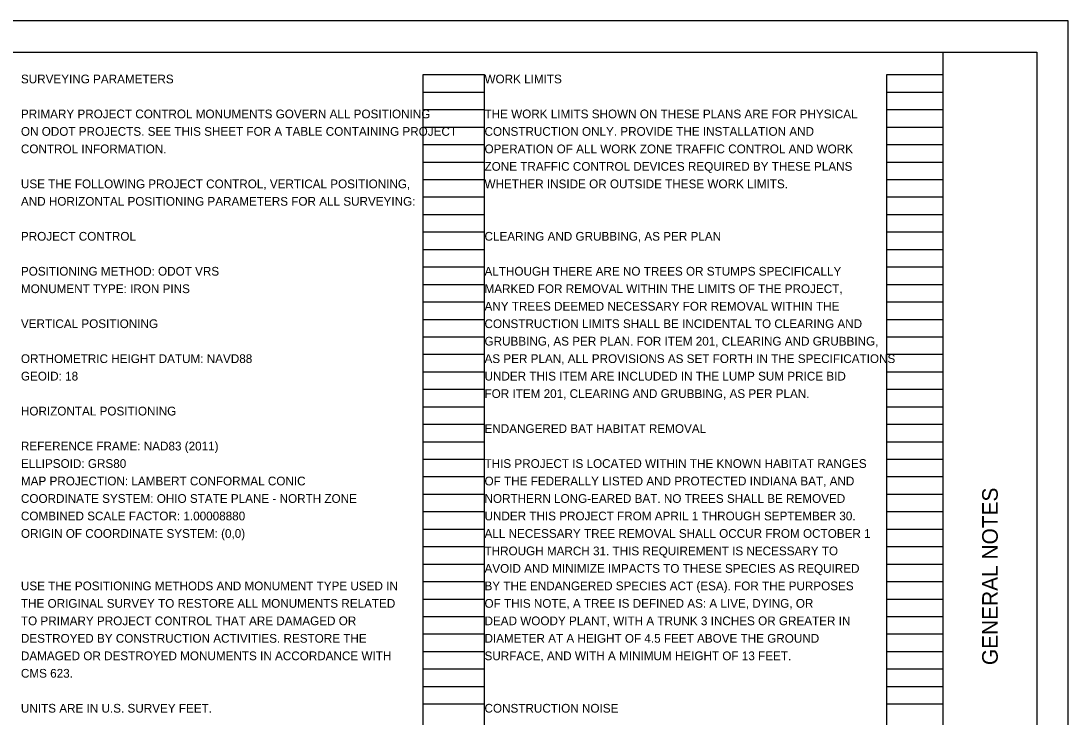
# Model space of a CAD drawing. Extents: x 0 to 34, y 0 to 22.
# Drawn here: x 17.24 to 34, y 10.85 to 22 of the extents above; entities that cross this region are included whole.
import ezdxf

# ---------------------------------------------------------------- set-up
doc = ezdxf.new("R2010")
doc.units = 0
for name, color, linetype in [('SH_Border', 7, 'Continuous'), ('SH_Cut_Line', 7, 'Continuous'), ('SH_Data', 7, 'Continuous'), ('SH_Text', 7, 'Continuous')]:
    doc.layers.add(name, color=color, linetype=linetype)

msp = doc.modelspace()

# ---------------------------------------------------------------- linework, layer by layer
at = {"layer": 'SH_Border'}
msp.add_line((32, 0.5), (32, 21.5), dxfattribs=at)
msp.add_lwpolyline([(1.5, 21.5), (33.5, 21.5), (33.5, 0.5), (1.5, 0.5)], close=True, dxfattribs=at)
at = {"layer": 'SH_Cut_Line'}
msp.add_lwpolyline([(0, 0), (34, 0), (34, 22), (0, 22)], close=True, dxfattribs=at)
at = {"layer": 'SH_Data'}
for p, q in [((23.68, 0.98), (23.68, 21.14)), ((23.68, 21.14), (24.66, 21.14)), ((24.66, 0.98), (24.66, 21.14)), ((31.1, 0.98), (31.1, 21.14)), ((31.1, 21.14), (32, 21.14)), ((32, 0.98), (32, 21.14)), ((23.68, 20.86), (24.66, 20.86)), ((31.1, 20.86), (32, 20.86)), ((23.68, 20.58), (24.66, 20.58)), ((31.1, 20.58), (32, 20.58)), ((23.68, 20.3), (24.66, 20.3)), ((31.1, 20.3), (32, 20.3)), ((23.68, 20.02), (24.66, 20.02)), ((31.1, 20.02), (32, 20.02)), ((23.68, 19.74), (24.66, 19.74)), ((31.1, 19.74), (32, 19.74)), ((23.68, 19.46), (24.66, 19.46)), ((31.1, 19.46), (32, 19.46)), ((23.68, 19.18), (24.66, 19.18)), ((31.1, 19.18), (32, 19.18)), ((23.68, 18.9), (24.66, 18.9)), ((31.1, 18.9), (32, 18.9)), ((23.68, 18.62), (24.66, 18.62)), ((31.1, 18.62), (32, 18.62)), ((23.68, 18.34), (24.66, 18.34)), ((31.1, 18.34), (32, 18.34)), ((23.68, 18.06), (24.66, 18.06)), ((31.1, 18.06), (32, 18.06)), ((23.68, 17.78), (24.66, 17.78)), ((31.1, 17.78), (32, 17.78)), ((23.68, 17.5), (24.66, 17.5)), ((31.1, 17.5), (32, 17.5)), ((23.68, 17.22), (24.66, 17.22)), ((31.1, 17.22), (32, 17.22)), ((23.68, 16.94), (24.66, 16.94)), ((31.1, 16.94), (32, 16.94)), ((23.68, 16.66), (24.66, 16.66)), ((31.1, 16.66), (32, 16.66)), ((23.68, 16.38), (24.66, 16.38)), ((31.1, 16.38), (32, 16.38)), ((23.68, 16.1), (24.66, 16.1)), ((31.1, 16.1), (32, 16.1)), ((23.68, 15.82), (24.66, 15.82)), ((31.1, 15.82), (32, 15.82)), ((23.68, 15.54), (24.66, 15.54)), ((31.1, 15.54), (32, 15.54)), ((23.68, 15.26), (24.66, 15.26)), ((31.1, 15.26), (32, 15.26)), ((23.68, 14.98), (24.66, 14.98)), ((31.1, 14.98), (32, 14.98)), ((23.68, 14.7), (24.66, 14.7)), ((31.1, 14.7), (32, 14.7)), ((23.68, 14.42), (24.66, 14.42)), ((31.1, 14.42), (32, 14.42)), ((23.68, 14.14), (24.66, 14.14)), ((31.1, 14.14), (32, 14.14)), ((23.68, 13.86), (24.66, 13.86)), ((31.1, 13.86), (32, 13.86)), ((23.68, 13.58), (24.66, 13.58)), ((31.1, 13.58), (32, 13.58)), ((23.68, 13.3), (24.66, 13.3)), ((31.1, 13.3), (32, 13.3)), ((23.68, 13.02), (24.66, 13.02)), ((31.1, 13.02), (32, 13.02)), ((23.68, 12.74), (24.66, 12.74)), ((31.1, 12.74), (32, 12.74)), ((23.68, 12.46), (24.66, 12.46)), ((31.1, 12.46), (32, 12.46)), ((23.68, 12.18), (24.66, 12.18)), ((31.1, 12.18), (32, 12.18)), ((23.68, 11.9), (24.66, 11.9)), ((31.1, 11.9), (32, 11.9)), ((23.68, 11.62), (24.66, 11.62)), ((31.1, 11.62), (32, 11.62)), ((23.68, 11.34), (24.66, 11.34)), ((31.1, 11.34), (32, 11.34)), ((23.68, 11.06), (24.66, 11.06)), ((31.1, 11.06), (32, 11.06))]:
    msp.add_line(p, q, dxfattribs=at)

# ---------------------------------------------------------------- texts
msp.add_text('GENERAL NOTES', height=0.25, rotation=90, dxfattribs=at).set_placement((32.875, 11.682))
at = {"layer": 'SH_Text'}
for s, p in [('SURVEYING PARAMETERS', (17.24, 21)), ('WORK LIMITS', (24.66, 21)), ('PRIMARY PROJECT CONTROL MONUMENTS GOVERN ALL POSITIONING', (17.24, 20.44)), ('THE WORK LIMITS SHOWN ON THESE PLANS ARE FOR PHYSICAL', (24.66, 20.44)), ('ON ODOT PROJECTS. SEE THIS SHEET FOR A TABLE CONTAINING PROJECT', (17.24, 20.16)), ('CONSTRUCTION ONLY. PROVIDE THE INSTALLATION AND', (24.66, 20.16)), ('CONTROL INFORMATION.', (17.24, 19.88)), ('OPERATION OF ALL WORK ZONE TRAFFIC CONTROL AND WORK', (24.66, 19.88)), ('ZONE TRAFFIC CONTROL DEVICES REQUIRED BY THESE PLANS', (24.66, 19.6)), ('USE THE FOLLOWING PROJECT CONTROL, VERTICAL POSITIONING,', (17.24, 19.32)), ('WHETHER INSIDE OR OUTSIDE THESE WORK LIMITS.', (24.66, 19.32)), ('AND HORIZONTAL POSITIONING PARAMETERS FOR ALL SURVEYING:', (17.24, 19.04)), ('PROJECT CONTROL', (17.24, 18.48)), ('CLEARING AND GRUBBING, AS PER PLAN', (24.66, 18.48)), ('POSITIONING METHOD: ODOT VRS', (17.24, 17.92)), ('ALTHOUGH THERE ARE NO TREES OR STUMPS SPECIFICALLY', (24.66, 17.92)), ('MONUMENT TYPE: IRON PINS', (17.24, 17.64)), ('MARKED FOR REMOVAL WITHIN THE LIMITS OF THE PROJECT, ', (24.66, 17.64)), ('ANY TREES DEEMED NECESSARY FOR REMOVAL WITHIN THE', (24.66, 17.36)), ('VERTICAL POSITIONING', (17.24, 17.08)), ('CONSTRUCTION LIMITS SHALL BE INCIDENTAL TO CLEARING AND ', (24.66, 17.08)), ('GRUBBING, AS PER PLAN. FOR ITEM 201, CLEARING AND GRUBBING,', (24.66, 16.8)), ('ORTHOMETRIC HEIGHT DATUM: NAVD88', (17.24, 16.52)), ('AS PER PLAN, ALL PROVISIONS AS SET FORTH IN THE SPECIFICATIONS', (24.66, 16.52)), ('GEOID: 18', (17.24, 16.24)), ('UNDER THIS ITEM ARE INCLUDED IN THE LUMP SUM PRICE BID', (24.66, 16.24)), ('FOR ITEM 201, CLEARING AND GRUBBING, AS PER PLAN.', (24.66, 15.96)), ('HORIZONTAL POSITIONING', (17.24, 15.68)), ('ENDANGERED BAT HABITAT REMOVAL', (24.66, 15.4)), ('REFERENCE FRAME: NAD83 (2011)', (17.24, 15.12)), ('ELLIPSOID: GRS80', (17.24, 14.84)), ('THIS PROJECT IS LOCATED WITHIN THE KNOWN HABITAT RANGES', (24.66, 14.84)), ('MAP PROJECTION: LAMBERT CONFORMAL CONIC', (17.24, 14.56)), ('OF THE FEDERALLY LISTED AND PROTECTED INDIANA BAT, AND', (24.66, 14.56)), ('COORDINATE SYSTEM: OHIO STATE PLANE - NORTH ZONE', (17.24, 14.28)), ('NORTHERN LONG-EARED BAT. NO TREES SHALL BE REMOVED', (24.66, 14.28)), ('COMBINED SCALE FACTOR: 1.00008880', (17.24, 14)), ('UNDER THIS PROJECT FROM APRIL 1 THROUGH SEPTEMBER 30.', (24.66, 14)), ('ORIGIN OF COORDINATE SYSTEM: (0,0)', (17.24, 13.72)), ('ALL NECESSARY TREE REMOVAL SHALL OCCUR FROM OCTOBER 1', (24.66, 13.72)), ('THROUGH MARCH 31. THIS REQUIREMENT IS NECESSARY TO', (24.66, 13.44)), ('AVOID AND MINIMIZE IMPACTS TO THESE SPECIES AS REQUIRED', (24.66, 13.16)), ('USE THE POSITIONING METHODS AND MONUMENT TYPE USED IN', (17.24, 12.88)), ('BY THE ENDANGERED SPECIES ACT (ESA). FOR THE PURPOSES', (24.66, 12.88)), ('THE ORIGINAL SURVEY TO RESTORE ALL MONUMENTS RELATED', (17.24, 12.6)), ('OF THIS NOTE, A TREE IS DEFINED AS: A LIVE, DYING, OR', (24.66, 12.6)), ('TO PRIMARY PROJECT CONTROL THAT ARE DAMAGED OR', (17.24, 12.32)), ('DEAD WOODY PLANT, WITH A TRUNK 3 INCHES OR GREATER IN', (24.66, 12.32)), ('DESTROYED BY CONSTRUCTION ACTIVITIES. RESTORE THE', (17.24, 12.04)), ('DIAMETER AT A HEIGHT OF 4.5 FEET ABOVE THE GROUND', (24.66, 12.04)), ('DAMAGED OR DESTROYED MONUMENTS IN ACCORDANCE WITH', (17.24, 11.76)), ('SURFACE, AND WITH A MINIMUM HEIGHT OF 13 FEET.', (24.66, 11.76)), ('CMS 623.', (17.24, 11.48)), ('UNITS ARE IN U.S. SURVEY FEET.', (17.24, 10.92)), ('CONSTRUCTION NOISE', (24.66, 10.92))]:
    msp.add_text(s, height=0.14, dxfattribs=at).set_placement(p)

doc.saveas('drawing.dxf')
